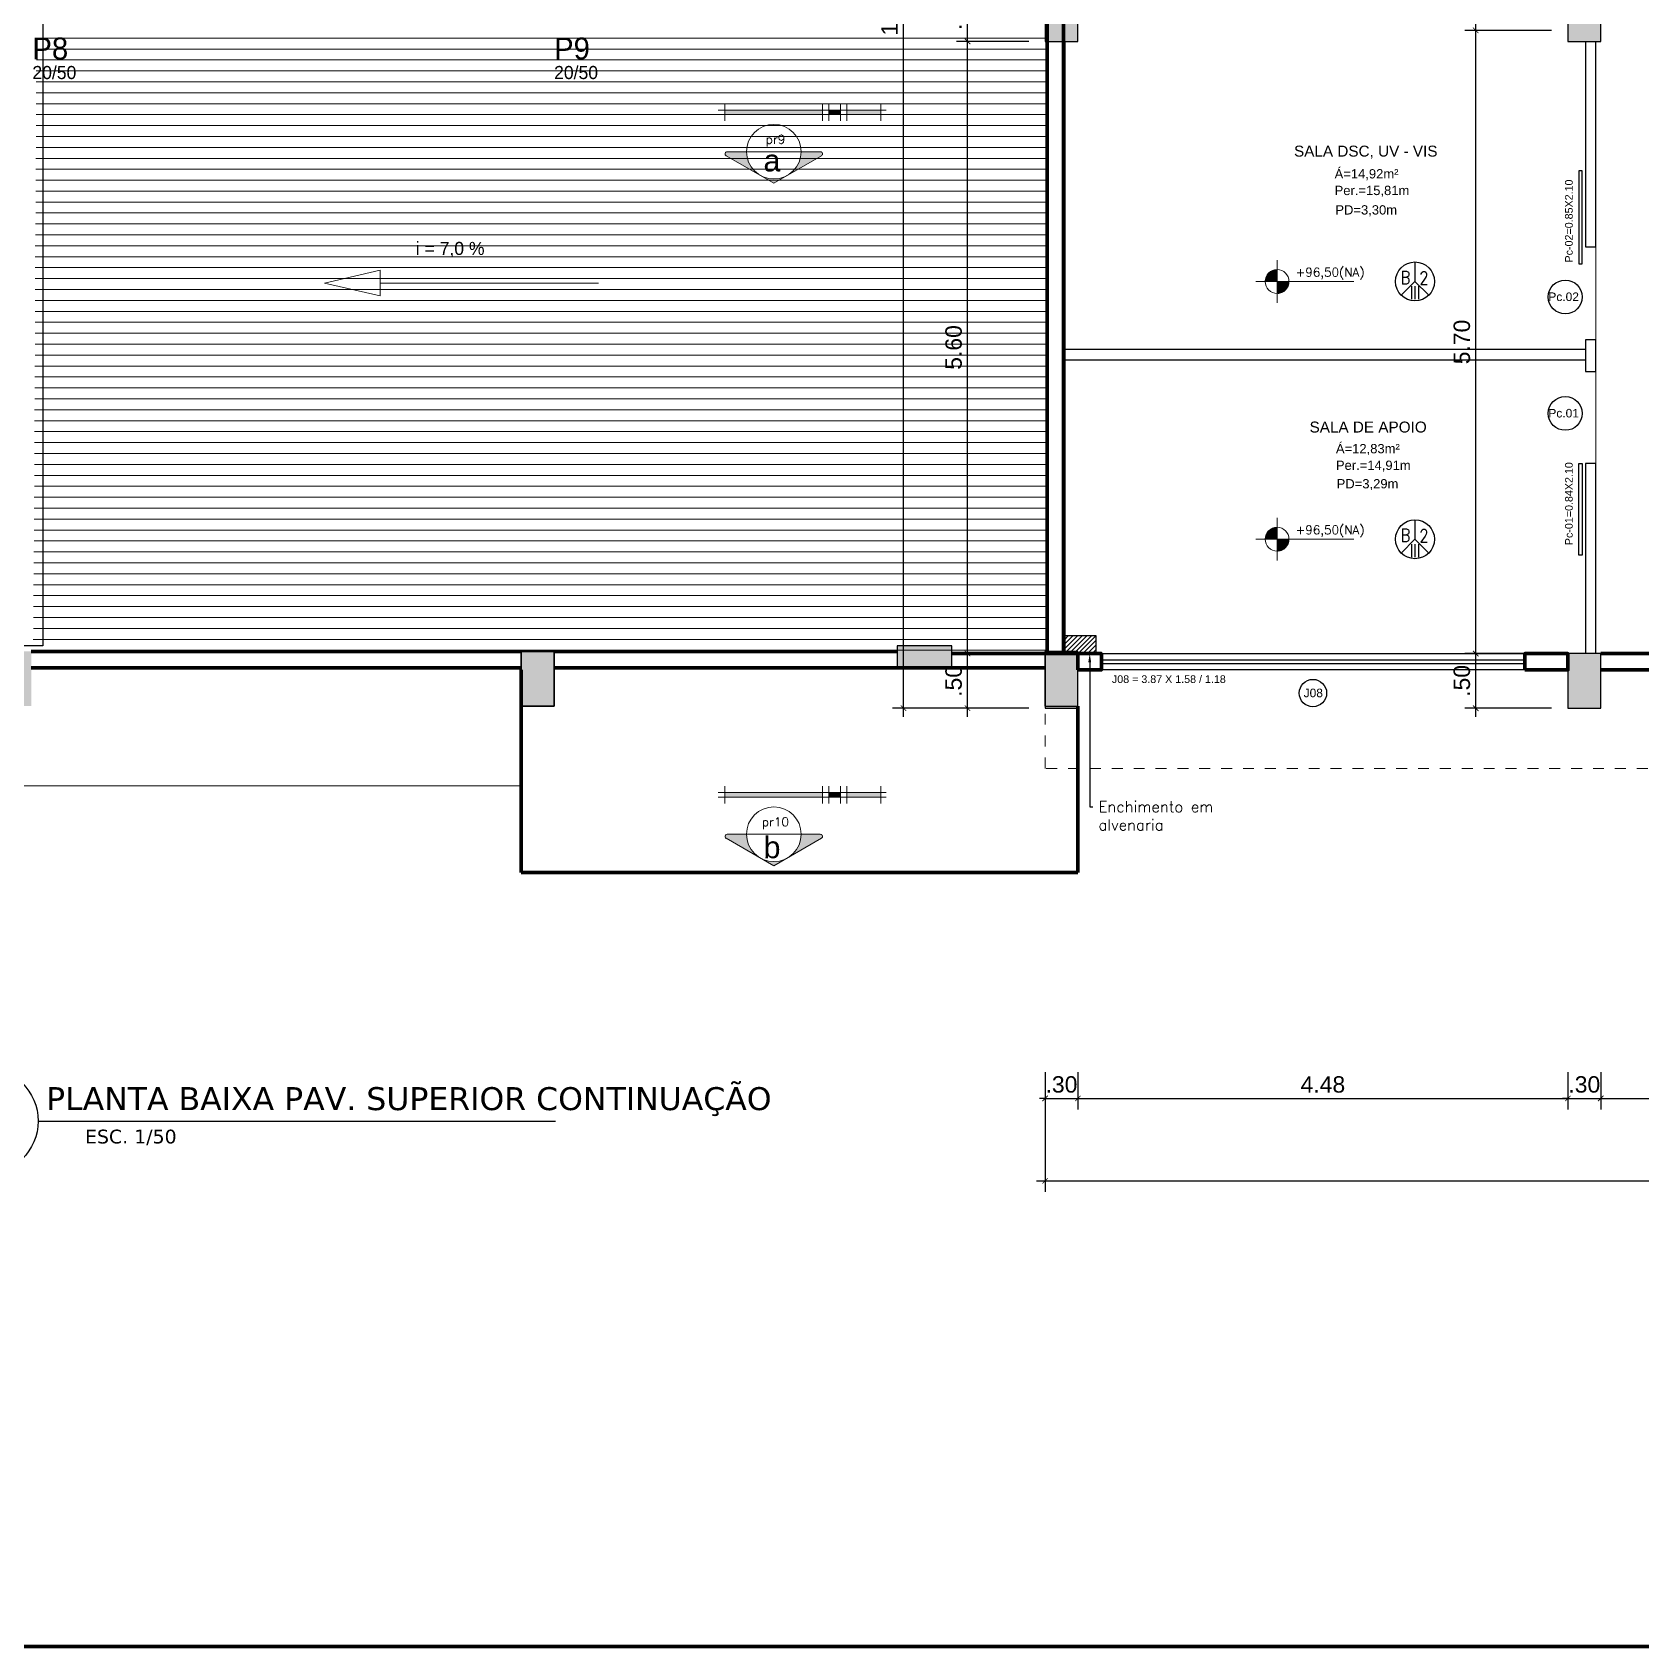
# Model space of a CAD drawing. Header units: metres. Extents: x -15851 to -15710, y 6781 to 6850.
# Drawn here: x -15826.43 to -15811.72, y 6781.3 to 6796.07 of the extents above; entities that cross this region are included whole.
import ezdxf
from ezdxf import colors
from ezdxf.entities.mleader import LeaderData, LeaderLine
from ezdxf.enums import TextEntityAlignment as Align
from ezdxf.math import Vec2, Vec3

# ---------------------------------------------------------------- set-up
doc = ezdxf.new("R2010")
doc.units = ezdxf.units.M
doc.linetypes.add('ACAD_ISO02W100', pattern=[15, 12, -3])
doc.linetypes.add('HIDDEN', pattern=[0.375, 0.25, -0.125])
for name, color, linetype in [('3', 3, 'Continuous'), ('Aguas Pluviais', 160, 'Continuous'), ('Calha', 4, 'Continuous'), ('Divisórias de Gesso Acartonado', 42, 'Continuous'), ('ESQUADRIAS', 2, 'Continuous'), ('pilares', 253, 'Continuous'), ('Shafts', 1, 'Continuous'), ('TEXTO', 7, 'Continuous'), ('Texto Esquadrias', 7, 'Continuous'), ('Texto Perimetro e Pé Direito', 7, 'Continuous'), ('TXT', 2, 'Continuous')]:
    doc.layers.add(name, color=color, linetype=linetype)
doc.layers.add('borda', color=220, linetype='Continuous', lineweight=9, plot=False)
for name, color, linetype, lineweight in [('cota', 18, 'Continuous', 9), ('linha', 1, 'Continuous', 9), ('Linha 1', 1, 'Continuous', 13), ('Linha 3', 3, 'Continuous', 30), ('linha2', 2, 'Continuous', 20), ('parede', 8, 'Continuous', 80), ('PISO', 8, 'Continuous', 13), ('projeção', 25, 'ACAD_ISO02W100', 9)]:
    doc.layers.add(name, color=color, linetype=linetype, lineweight=lineweight)
doc.layers.get('borda').off()
doc.styles.add('AMBI', font='arial.ttf')
doc.styles.add('arial', font='arial.ttf')
doc.styles.add('romans', font='romans.shx')
doc.styles.add('STYLE1', font='romans.shx')
doc.styles.add('VERDANA', font='verdana.ttf')
doc.dimstyles.new('1-50', dxfattribs={"dimtxt": 0.15, "dimasz": 0.05, "dimexe": 0.1, "dimexo": 0.15, "dimgap": 0.05, "dimtad": 1, "dimzin": 4, "dimdsep": 46, "dimtxsty": 'arial', "dimblk": 'ARCHTICK', "dimcen": 0, "dimdle": 0.08, "dimclrd": 256, "dimclre": 256, "dimclrt": 256, "dimadec": 1, "dimazin": 0, "dimtfac": 1, "dimtix": 1, "dimtmove": 0, "dimatfit": 0, "dimldrblk": 'ARCHTICK', "dimfxl": 1, "dimtolj": 1, "dimarcsym": 0})

# ---------------------------------------------------------------- blocks, each defined once
blk = doc.blocks.new('A$C676863C5')
at = {"layer": 'TXT'}
for p, q in [((0, 23.9), (0, 1.6)), ((0, 1.6), (-15.8, -14.3)), ((0, 1.6), (15.8, -14.3))]:
    blk.add_line(p, q, dxfattribs=at)
blk.add_circle((0, 1.6), 22.4, dxfattribs=at)
blk = doc.blocks.new('Adc_nivelpl')
h = blk.add_hatch()
h.set_pattern_fill('_U', color=256, scale=0.005, angle=45, style=0, double=1)
h.set_pattern_definition([(45, (-5.8772514, -3.5161936), (-0.003535534, 0.003535534), []), (135, (-5.8772514, -3.5161936), (-0.003535534, -0.003535534), [])])
h.paths.add_polyline_path([(0.195, -0.087, 0.414214), (0.087, -0.195), (0.195, -0.195)])
h.paths.add_polyline_path([(0.195, -0.195), (0.195, -0.304, 0.414214), (0.304, -0.195)])
for p, q in [((0.195, 0), (0.195, -0.391)), ((0.896, -0.195), (0, -0.195))]:
    blk.add_line(p, q)
blk.add_circle((0.195, -0.195), 0.109)
at = {"flags": 8}
blk.add_attdef('NIVEL', (0.364, -0.15), '', height=0.1, dxfattribs=at)
blk = doc.blocks.new('_ArchTick')
at = {"color": 0, "linetype": 'ByBlock', "const_width": 0.15}
blk.add_lwpolyline([(-0.5, -0.5), (0.5, 0.5)], dxfattribs=at)
blk = doc.blocks.new('*D65')
at = {"layer": 'cota', "lineweight": -2, "transparency": 16777216}
for p, q in [((-15817.564, 6790.387), (-15817.976, 6790.387)), ((-15817.876, 6789.807), (-15817.876, 6790.467)), ((-15817.317, 6789.887), (-15817.976, 6789.887))]:
    blk.add_line(p, q, dxfattribs=at)
at = {"layer": 'Defpoints', "color": 0, "transparency": 16777216}
for p in [(-15817.876, 6790.387), (-15817.414, 6790.387), (-15817.167, 6789.887)]:
    blk.add_point(p, dxfattribs=at)
at = {"layer": 'cota', "lineweight": -2, "transparency": 16777216, "xscale": 0.05, "yscale": 0.05, "zscale": 0.05}
for p, rotation in [((-15817.876, 6790.387), 90), ((-15817.876, 6789.887), 270)]:
    blk.add_blockref('_ArchTick', p, dxfattribs=dict(at, rotation=rotation))
at = {"layer": 'cota', "transparency": 16777216, "insert": (-15818.003, 6790.137), "char_height": 0.15, "attachment_point": 5, "rotation": 90, "style": 'arial'}
blk.add_mtext('\\A1;.50', dxfattribs=at)
blk = doc.blocks.new('*D66')
at = {"layer": 'cota', "lineweight": -2, "transparency": 16777216}
for p, q in [((-15817.317, 6795.987), (-15817.976, 6795.987)), ((-15817.876, 6790.307), (-15817.876, 6796.067)), ((-15817.297, 6790.387), (-15817.976, 6790.387))]:
    blk.add_line(p, q, dxfattribs=at)
at = {"layer": 'Defpoints', "color": 0, "transparency": 16777216}
for p in [(-15817.876, 6795.987), (-15817.167, 6795.987), (-15817.147, 6790.387)]:
    blk.add_point(p, dxfattribs=at)
at = {"layer": 'cota', "lineweight": -2, "transparency": 16777216, "xscale": 0.05, "yscale": 0.05, "zscale": 0.05}
for p, rotation in [((-15817.876, 6795.987), 90), ((-15817.876, 6790.387), 270)]:
    blk.add_blockref('_ArchTick', p, dxfattribs=dict(at, rotation=rotation))
at = {"layer": 'cota', "transparency": 16777216, "insert": (-15818.003, 6793.187), "char_height": 0.15, "attachment_point": 5, "rotation": 90, "style": 'arial'}
blk.add_mtext('\\A1;5.60', dxfattribs=at)
blk = doc.blocks.new('*D67')
at = {"layer": 'cota', "lineweight": -2, "transparency": 16777216}
for p, q in [((-15817.876, 6795.907), (-15817.876, 6796.567)), ((-15817.317, 6796.487), (-15817.976, 6796.487)), ((-15817.317, 6795.987), (-15817.976, 6795.987))]:
    blk.add_line(p, q, dxfattribs=at)
at = {"layer": 'Defpoints', "color": 0, "transparency": 16777216}
for p in [(-15817.876, 6796.487), (-15817.167, 6796.487), (-15817.167, 6795.987)]:
    blk.add_point(p, dxfattribs=at)
at = {"layer": 'cota', "lineweight": -2, "transparency": 16777216, "xscale": 0.05, "yscale": 0.05, "zscale": 0.05}
for p, rotation in [((-15817.876, 6796.487), 90), ((-15817.876, 6795.987), 270)]:
    blk.add_blockref('_ArchTick', p, dxfattribs=dict(at, rotation=rotation))
at = {"layer": 'cota', "transparency": 16777216, "insert": (-15818.003, 6796.237), "char_height": 0.15, "attachment_point": 5, "rotation": 90, "style": 'arial'}
blk.add_mtext('\\A1;.50', dxfattribs=at)
blk = doc.blocks.new('*D70')
at = {"layer": 'cota', "lineweight": -2, "transparency": 16777216}
for p, q in [((-15817.167, 6786.558), (-15817.167, 6786.218)), ((-15816.867, 6786.558), (-15816.867, 6786.218)), ((-15817.167, 6786.318), (-15817.217, 6786.318)), ((-15817.167, 6786.318), (-15816.867, 6786.318)), ((-15816.867, 6786.318), (-15816.817, 6786.318))]:
    blk.add_line(p, q, dxfattribs=at)
at = {"layer": 'Defpoints', "color": 0, "transparency": 16777216}
for p in [(-15817.167, 6786.708), (-15816.867, 6786.708), (-15816.867, 6786.318)]:
    blk.add_point(p, dxfattribs=at)
at = {"layer": 'cota', "lineweight": -2, "transparency": 16777216, "xscale": 0.05, "yscale": 0.05, "zscale": 0.05}
blk.add_blockref('_ArchTick', (-15817.167, 6786.318), dxfattribs=at)
at = {"layer": 'cota', "lineweight": -2, "transparency": 16777216, "xscale": 0.05, "yscale": 0.05, "zscale": 0.05, "rotation": 180}
blk.add_blockref('_ArchTick', (-15816.867, 6786.318), dxfattribs=at)
at = {"layer": 'cota', "transparency": 16777216, "insert": (-15817.017, 6786.445), "char_height": 0.15, "attachment_point": 5, "style": 'arial'}
blk.add_mtext('\\A1;.30', dxfattribs=at)
blk = doc.blocks.new('*D71')
at = {"layer": 'cota', "lineweight": -2, "transparency": 16777216}
for p, q in [((-15816.867, 6786.558), (-15816.867, 6786.218)), ((-15812.387, 6786.558), (-15812.387, 6786.218)), ((-15816.947, 6786.318), (-15812.307, 6786.318))]:
    blk.add_line(p, q, dxfattribs=at)
at = {"layer": 'Defpoints', "color": 0, "transparency": 16777216}
for p in [(-15816.867, 6786.708), (-15812.387, 6786.708), (-15812.387, 6786.318)]:
    blk.add_point(p, dxfattribs=at)
at = {"layer": 'cota', "lineweight": -2, "transparency": 16777216, "xscale": 0.05, "yscale": 0.05, "zscale": 0.05, "rotation": 180}
blk.add_blockref('_ArchTick', (-15816.867, 6786.318), dxfattribs=at)
at = {"layer": 'cota', "lineweight": -2, "transparency": 16777216, "xscale": 0.05, "yscale": 0.05, "zscale": 0.05}
blk.add_blockref('_ArchTick', (-15812.387, 6786.318), dxfattribs=at)
at = {"layer": 'cota', "transparency": 16777216, "insert": (-15814.627, 6786.445), "char_height": 0.15, "attachment_point": 5, "style": 'arial'}
blk.add_mtext('\\A1;4.48', dxfattribs=at)
blk = doc.blocks.new('*D72')
at = {"layer": 'cota', "lineweight": -2, "transparency": 16777216}
for p, q in [((-15812.387, 6786.558), (-15812.387, 6786.218)), ((-15812.087, 6786.558), (-15812.087, 6786.218)), ((-15812.387, 6786.318), (-15812.437, 6786.318)), ((-15812.387, 6786.318), (-15812.087, 6786.318)), ((-15812.087, 6786.318), (-15812.037, 6786.318))]:
    blk.add_line(p, q, dxfattribs=at)
at = {"layer": 'Defpoints', "color": 0, "transparency": 16777216}
for p in [(-15812.387, 6786.708), (-15812.087, 6786.708), (-15812.087, 6786.318)]:
    blk.add_point(p, dxfattribs=at)
at = {"layer": 'cota', "lineweight": -2, "transparency": 16777216, "xscale": 0.05, "yscale": 0.05, "zscale": 0.05}
blk.add_blockref('_ArchTick', (-15812.387, 6786.318), dxfattribs=at)
at = {"layer": 'cota', "lineweight": -2, "transparency": 16777216, "xscale": 0.05, "yscale": 0.05, "zscale": 0.05, "rotation": 180}
blk.add_blockref('_ArchTick', (-15812.087, 6786.318), dxfattribs=at)
at = {"layer": 'cota', "transparency": 16777216, "insert": (-15812.237, 6786.445), "char_height": 0.15, "attachment_point": 5, "style": 'arial'}
blk.add_mtext('\\A1;.30', dxfattribs=at)
blk = doc.blocks.new('*D73')
at = {"layer": 'cota', "lineweight": -2, "transparency": 16777216}
for p, q in [((-15812.087, 6786.558), (-15812.087, 6786.218)), ((-15807.607, 6786.558), (-15807.607, 6786.218)), ((-15812.167, 6786.318), (-15807.527, 6786.318))]:
    blk.add_line(p, q, dxfattribs=at)
at = {"layer": 'Defpoints', "color": 0, "transparency": 16777216}
for p in [(-15812.087, 6786.708), (-15807.607, 6786.708), (-15807.607, 6786.318)]:
    blk.add_point(p, dxfattribs=at)
at = {"layer": 'cota', "lineweight": -2, "transparency": 16777216, "xscale": 0.05, "yscale": 0.05, "zscale": 0.05, "rotation": 180}
blk.add_blockref('_ArchTick', (-15812.087, 6786.318), dxfattribs=at)
at = {"layer": 'cota', "lineweight": -2, "transparency": 16777216, "xscale": 0.05, "yscale": 0.05, "zscale": 0.05}
blk.add_blockref('_ArchTick', (-15807.607, 6786.318), dxfattribs=at)
at = {"layer": 'cota', "transparency": 16777216, "insert": (-15809.847, 6786.445), "char_height": 0.15, "attachment_point": 5, "style": 'arial'}
blk.add_mtext('\\A1;4.48', dxfattribs=at)
blk = doc.blocks.new('*D83')
at = {"layer": 'cota', "lineweight": -2, "transparency": 16777216}
for p, q in [((-15817.167, 6786.558), (-15817.167, 6785.463)), ((-15792.967, 6786.558), (-15792.967, 6785.463)), ((-15817.247, 6785.563), (-15792.887, 6785.563))]:
    blk.add_line(p, q, dxfattribs=at)
at = {"layer": 'Defpoints', "color": 0, "transparency": 16777216}
for p in [(-15817.167, 6786.708), (-15792.967, 6786.708), (-15792.967, 6785.563)]:
    blk.add_point(p, dxfattribs=at)
at = {"layer": 'cota', "lineweight": -2, "transparency": 16777216, "xscale": 0.05, "yscale": 0.05, "zscale": 0.05, "rotation": 180}
blk.add_blockref('_ArchTick', (-15817.167, 6785.563), dxfattribs=at)
at = {"layer": 'cota', "lineweight": -2, "transparency": 16777216, "xscale": 0.05, "yscale": 0.05, "zscale": 0.05}
blk.add_blockref('_ArchTick', (-15792.967, 6785.563), dxfattribs=at)
at = {"layer": 'cota', "transparency": 16777216, "insert": (-15805.067, 6785.689), "char_height": 0.15, "attachment_point": 5, "style": 'arial'}
blk.add_mtext('\\A1;24.20', dxfattribs=at)
blk = doc.blocks.new('*D84')
at = {"layer": 'cota', "lineweight": -2, "transparency": 16777216}
for p, q in [((-15818.461, 6789.807), (-15818.461, 6802.797)), ((-15817.317, 6802.717), (-15818.561, 6802.717)), ((-15817.317, 6789.887), (-15818.561, 6789.887))]:
    blk.add_line(p, q, dxfattribs=at)
at = {"layer": 'Defpoints', "color": 0, "transparency": 16777216}
for p in [(-15818.461, 6802.717), (-15817.167, 6802.717), (-15817.167, 6789.887)]:
    blk.add_point(p, dxfattribs=at)
at = {"layer": 'cota', "lineweight": -2, "transparency": 16777216, "xscale": 0.05, "yscale": 0.05, "zscale": 0.05}
for p, rotation in [((-15818.461, 6802.717), 90), ((-15818.461, 6789.887), 270)]:
    blk.add_blockref('_ArchTick', p, dxfattribs=dict(at, rotation=rotation))
at = {"layer": 'cota', "transparency": 16777216, "insert": (-15818.588, 6796.302), "char_height": 0.15, "attachment_point": 5, "rotation": 90, "style": 'arial'}
blk.add_mtext('\\A1;12.83', dxfattribs=at)
blk = doc.blocks.new('*D96')
at = {"layer": 'cota', "lineweight": -2, "transparency": 16777216}
for p, q in [((-15812.537, 6790.387), (-15813.33, 6790.387)), ((-15813.23, 6789.807), (-15813.23, 6790.467)), ((-15812.537, 6789.887), (-15813.33, 6789.887))]:
    blk.add_line(p, q, dxfattribs=at)
at = {"layer": 'Defpoints', "color": 0, "transparency": 16777216}
for p in [(-15813.23, 6790.387), (-15812.387, 6790.387), (-15812.387, 6789.887)]:
    blk.add_point(p, dxfattribs=at)
at = {"layer": 'cota', "lineweight": -2, "transparency": 16777216, "xscale": 0.05, "yscale": 0.05, "zscale": 0.05}
for p, rotation in [((-15813.23, 6790.387), 90), ((-15813.23, 6789.887), 270)]:
    blk.add_blockref('_ArchTick', p, dxfattribs=dict(at, rotation=rotation))
at = {"layer": 'cota', "transparency": 16777216, "insert": (-15813.356, 6790.137), "char_height": 0.15, "attachment_point": 5, "rotation": 90, "style": 'arial'}
blk.add_mtext('\\A1;.50', dxfattribs=at)
blk = doc.blocks.new('*D97')
at = {"layer": 'cota', "lineweight": -2, "transparency": 16777216}
for p, q in [((-15813.23, 6790.307), (-15813.23, 6796.167)), ((-15812.537, 6796.087), (-15813.33, 6796.087)), ((-15812.537, 6790.387), (-15813.33, 6790.387))]:
    blk.add_line(p, q, dxfattribs=at)
at = {"layer": 'Defpoints', "color": 0, "transparency": 16777216}
for p in [(-15813.23, 6796.087), (-15812.387, 6796.087), (-15812.387, 6790.387)]:
    blk.add_point(p, dxfattribs=at)
at = {"layer": 'cota', "lineweight": -2, "transparency": 16777216, "xscale": 0.05, "yscale": 0.05, "zscale": 0.05}
for p, rotation in [((-15813.23, 6796.087), 90), ((-15813.23, 6790.387), 270)]:
    blk.add_blockref('_ArchTick', p, dxfattribs=dict(at, rotation=rotation))
at = {"layer": 'cota', "transparency": 16777216, "insert": (-15813.356, 6793.237), "char_height": 0.15, "attachment_point": 5, "rotation": 90, "style": 'arial'}
blk.add_mtext('\\A1;5.70', dxfattribs=at)
blk = doc.blocks.new('*D98')
at = {"layer": 'cota', "lineweight": -2, "transparency": 16777216}
for p, q in [((-15813.23, 6796.007), (-15813.23, 6796.567)), ((-15812.537, 6796.487), (-15813.33, 6796.487)), ((-15812.537, 6796.087), (-15813.33, 6796.087))]:
    blk.add_line(p, q, dxfattribs=at)
at = {"layer": 'Defpoints', "color": 0, "transparency": 16777216}
for p in [(-15813.23, 6796.487), (-15812.387, 6796.487), (-15812.387, 6796.087)]:
    blk.add_point(p, dxfattribs=at)
at = {"layer": 'cota', "lineweight": -2, "transparency": 16777216, "xscale": 0.05, "yscale": 0.05, "zscale": 0.05}
for p, rotation in [((-15813.23, 6796.487), 90), ((-15813.23, 6796.087), 270)]:
    blk.add_blockref('_ArchTick', p, dxfattribs=dict(at, rotation=rotation))
at = {"layer": 'cota', "transparency": 16777216, "insert": (-15813.356, 6796.287), "char_height": 0.15, "attachment_point": 5, "rotation": 90, "style": 'arial'}
blk.add_mtext('\\A1;.40', dxfattribs=at)

msp = doc.modelspace()

# ---------------------------------------------------------------- hatches: boundary and pattern name
at = {"layer": 'linha'}
h = msp.add_hatch(color=256, dxfattribs=at)
h.paths.add_polyline_path([(-15819.202, 6795.319), (-15820.096, 6795.319), (-15820.096, 6795.358), (-15819.202, 6795.358)])
h.paths.add_polyline_path([(-15818.67, 6795.319), (-15818.979, 6795.319), (-15818.979, 6795.358), (-15818.67, 6795.358)])
for points in [[(-15819.038, 6795.319), (-15819.143, 6795.319), (-15819.143, 6795.358), (-15819.038, 6795.358)], [(-15819.038, 6789.075), (-15819.143, 6789.075), (-15819.143, 6789.115), (-15819.038, 6789.115)]]:
    msp.add_hatch(color=256, dxfattribs=at).paths.add_polyline_path(points)
h = msp.add_hatch(color=256, dxfattribs=at)
h.paths.add_polyline_path([(-15820.083, 6794.94, -0.767327), (-15820.073, 6794.978), (-15819.897, 6794.978, 0.267949), (-15819.772, 6794.761)])
h.paths.add_polyline_path([(-15819.522, 6794.761), (-15819.647, 6794.689), (-15819.772, 6794.761, 0.131652), (-15819.647, 6794.728, 0.131652)])
h.paths.add_polyline_path([(-15819.222, 6794.978, -0.767327), (-15819.212, 6794.94), (-15819.522, 6794.761, 0.267949), (-15819.397, 6794.978)])
h = msp.add_hatch(color=256, dxfattribs=at)
h.paths.add_polyline_path([(-15819.202, 6789.075), (-15820.096, 6789.075), (-15820.096, 6789.115), (-15819.202, 6789.115)])
h.paths.add_polyline_path([(-15818.67, 6789.075), (-15818.979, 6789.075), (-15818.979, 6789.115), (-15818.67, 6789.115)])
h = msp.add_hatch(color=256, dxfattribs=at)
h.paths.add_polyline_path([(-15820.083, 6788.697, -0.767327), (-15820.073, 6788.734), (-15819.897, 6788.734, 0.267949), (-15819.772, 6788.518)])
h.paths.add_polyline_path([(-15819.522, 6788.518), (-15819.647, 6788.446), (-15819.772, 6788.518, 0.131652), (-15819.647, 6788.484, 0.131652)])
h.paths.add_polyline_path([(-15819.222, 6788.734, -0.767327), (-15819.212, 6788.697), (-15819.522, 6788.518, 0.267949), (-15819.397, 6788.734)])
at = {"layer": 'pilares'}
h = msp.add_hatch(color=256, dxfattribs=at)
h.dxf.hatch_style = 1
h.paths.add_polyline_path([(-15826.436, 6790.407), (-15826.736, 6790.407), (-15826.736, 6789.907), (-15826.436, 6789.907)])
h.paths.add_polyline_path([(-15821.656, 6790.407), (-15821.956, 6790.407), (-15821.956, 6789.907), (-15821.656, 6789.907)])
h.paths.add_polyline_path([(-15826.526, 6802.737), (-15826.726, 6802.737), (-15826.726, 6802.237), (-15826.526, 6802.237)])
h.paths.add_polyline_path([(-15826.336, 6806.167), (-15826.736, 6806.167), (-15826.736, 6805.967), (-15826.336, 6805.967)])
h = msp.add_hatch(color=256, dxfattribs=at)
h.paths.add_polyline_path([(-15792.967, 6790.387), (-15793.267, 6790.387), (-15793.267, 6789.887), (-15792.967, 6789.887)])
h.paths.add_polyline_path([(-15792.967, 6796.487), (-15793.267, 6796.487), (-15793.267, 6795.987), (-15792.967, 6795.987)])
h.paths.add_polyline_path([(-15792.967, 6802.717), (-15793.267, 6802.717), (-15793.267, 6802.217), (-15792.967, 6802.217)])
h.paths.add_polyline_path([(-15797.747, 6802.717), (-15798.047, 6802.717), (-15798.047, 6802.217), (-15797.747, 6802.217)])
h.paths.add_polyline_path([(-15797.747, 6796.487), (-15798.047, 6796.487), (-15798.047, 6795.987), (-15797.747, 6795.987)])
h.paths.add_polyline_path([(-15797.747, 6790.387), (-15798.047, 6790.387), (-15798.047, 6789.887), (-15797.747, 6789.887)])
h.paths.add_polyline_path([(-15797.897, 6787.337), (-15798.197, 6787.337), (-15798.197, 6787.137), (-15797.897, 6787.137)])
h.paths.add_polyline_path([(-15802.527, 6787.337), (-15802.827, 6787.337), (-15802.827, 6787.137), (-15802.527, 6787.137)])
h.paths.add_polyline_path([(-15805.217, 6787.337), (-15805.517, 6787.337), (-15805.517, 6787.137), (-15805.217, 6787.137)])
h.paths.add_polyline_path([(-15807.307, 6790.387), (-15807.607, 6790.387), (-15807.607, 6789.887), (-15807.307, 6789.887)])
h.paths.add_polyline_path([(-15812.087, 6790.387), (-15812.387, 6790.387), (-15812.387, 6790.237), (-15812.387, 6789.887), (-15812.087, 6789.887)])
h.paths.add_polyline_path([(-15816.867, 6790.387), (-15817.167, 6790.387), (-15817.167, 6789.887), (-15816.867, 6789.887)])
h.paths.add_polyline_path([(-15816.867, 6796.487), (-15817.167, 6796.487), (-15817.167, 6795.987), (-15816.867, 6795.987)])
h.paths.add_polyline_path([(-15812.087, 6796.487), (-15812.387, 6796.487), (-15812.387, 6795.987), (-15812.087, 6795.987)])
h.paths.add_polyline_path([(-15807.307, 6796.487), (-15807.607, 6796.487), (-15807.607, 6795.987), (-15807.307, 6795.987)])
h.paths.add_polyline_path([(-15802.527, 6796.487), (-15802.827, 6796.487), (-15802.827, 6795.987), (-15802.527, 6795.987)])
h.paths.add_polyline_path([(-15800.077, 6800.737), (-15800.377, 6800.737), (-15800.377, 6800.537), (-15800.077, 6800.537)])
h.paths.add_polyline_path([(-15802.642, 6802.717), (-15802.942, 6802.717), (-15802.942, 6802.217), (-15802.642, 6802.217)])
h.paths.add_polyline_path([(-15804.917, 6800.737), (-15805.217, 6800.737), (-15805.217, 6800.537), (-15804.917, 6800.537)])
h.paths.add_polyline_path([(-15809.757, 6800.737), (-15810.057, 6800.737), (-15810.057, 6800.537), (-15809.757, 6800.537)])
h.paths.add_polyline_path([(-15807.112, 6802.717), (-15807.412, 6802.717), (-15807.412, 6802.217), (-15807.112, 6802.217)])
h.paths.add_polyline_path([(-15812.087, 6802.717), (-15812.387, 6802.717), (-15812.387, 6802.217), (-15812.087, 6802.217)])
h.paths.add_polyline_path([(-15816.867, 6802.717), (-15817.167, 6802.717), (-15817.167, 6802.217), (-15816.867, 6802.217)])
h.paths.add_polyline_path([(-15811.737, 6806.167), (-15812.137, 6806.167), (-15812.137, 6805.967), (-15811.737, 6805.967)])
h.paths.add_polyline_path([(-15807.257, 6806.167), (-15807.657, 6806.167), (-15807.657, 6805.967), (-15807.257, 6805.967)])
h.paths.add_polyline_path([(-15802.477, 6806.167), (-15802.877, 6806.167), (-15802.877, 6805.967), (-15802.477, 6805.967)])
h.paths.add_polyline_path([(-15798.007, 6806.167), (-15798.407, 6806.167), (-15798.407, 6805.967), (-15798.007, 6805.967)])
h = msp.add_hatch(color=256, dxfattribs=at)
h.dxf.hatch_style = 1
h.paths.add_polyline_path([(-15818.019, 6790.457), (-15818.519, 6790.457), (-15818.519, 6790.257), (-15818.019, 6790.257)])
at = {"layer": 'pilares', "linetype": 'Continuous'}
h = msp.add_hatch(color=256, dxfattribs=at)
h.dxf.hatch_style = 1
h.paths.add_polyline_path([(-15816.869, 6790.407), (-15817.169, 6790.407), (-15817.169, 6789.907), (-15816.869, 6789.907)])
at = {"layer": 'Shafts'}
h = msp.add_hatch(dxfattribs=at)
h.set_pattern_fill('_USER', color=256, scale=0.03, angle=45, style=0, pattern_type=0)
h.set_pattern_definition([(45, (0, 0), (-0.021213203436, 0.021213203436), [])])
h.paths.add_polyline_path([(-15816.702, 6790.552), (-15816.997, 6790.552), (-15816.997, 6790.387), (-15816.867, 6790.387), (-15816.702, 6790.387)])

# ---------------------------------------------------------------- linework, layer by layer
at = {"layer": '3'}
msp.add_line((-15826.374, 6786.111), (-15821.642, 6786.111), dxfattribs=at)
msp.add_circle((-15826.863, 6786.111), 0.489, dxfattribs=at)
at = {"layer": 'Calha'}
msp.add_lwpolyline([(-15826.526, 6805.967), (-15826.331, 6805.967), (-15826.331, 6790.457), (-15826.526, 6790.457)], close=True, dxfattribs=at)
at = {"layer": 'Divisórias de Gesso Acartonado'}
for p, q in [((-15812.227, 6793.167), (-15816.997, 6793.167)), ((-15812.227, 6793.072), (-15816.997, 6793.072))]:
    msp.add_line(p, q, dxfattribs=at)
for points in [[(-15812.227, 6795.987), (-15812.227, 6794.107), (-15812.132, 6794.107), (-15812.132, 6795.987)], [(-15812.132, 6790.387), (-15812.132, 6792.127), (-15812.227, 6792.127), (-15812.227, 6790.387)]]:
    msp.add_lwpolyline(points, dxfattribs=at)
msp.add_lwpolyline([(-15812.227, 6793.257), (-15812.227, 6792.967), (-15812.132, 6792.967), (-15812.132, 6793.257)], close=True, dxfattribs=at)
at = {"layer": 'ESQUADRIAS', "color": 2}
for points in [[(-15812.288, 6794.802), (-15812.288, 6793.952), (-15812.258, 6793.952), (-15812.258, 6794.802)], [(-15812.288, 6791.287), (-15812.288, 6792.127), (-15812.258, 6792.127), (-15812.258, 6791.287)]]:
    msp.add_lwpolyline(points, close=True, dxfattribs=at)
at = {"layer": 'ESQUADRIAS', "color": 1}
msp.add_lwpolyline([(-15816.652, 6790.387), (-15812.782, 6790.387), (-15812.782, 6790.237), (-15816.652, 6790.237)], close=True, dxfattribs=at)
at = {"layer": 'ESQUADRIAS'}
msp.add_lwpolyline([(-15816.652, 6790.297), (-15812.782, 6790.297), (-15812.782, 6790.327), (-15816.652, 6790.327)], close=True, dxfattribs=at)
at = {"layer": 'linha'}
for p, q in [((-15820.096, 6795.259), (-15820.096, 6795.417)), ((-15819.202, 6795.259), (-15819.202, 6795.417)), ((-15819.143, 6795.259), (-15819.143, 6795.417)), ((-15819.038, 6795.259), (-15819.038, 6795.417)), ((-15819.038, 6795.259), (-15819.038, 6795.417)), ((-15818.979, 6795.259), (-15818.979, 6795.417)), ((-15818.67, 6795.259), (-15818.67, 6795.417)), ((-15820.155, 6795.358), (-15818.62, 6795.358)), ((-15820.155, 6795.319), (-15818.62, 6795.319)), ((-15820.083, 6794.94), (-15819.647, 6794.689)), ((-15819.212, 6794.94), (-15819.647, 6794.689)), ((-15823.754, 6793.776), (-15823.245, 6793.894)), ((-15823.754, 6793.776), (-15823.245, 6793.659)), ((-15823.245, 6793.894), (-15823.245, 6793.776)), ((-15821.25, 6793.776), (-15823.245, 6793.776)), ((-15823.245, 6793.659), (-15823.245, 6793.776)), ((-15820.096, 6789.016), (-15820.096, 6789.174)), ((-15819.202, 6789.016), (-15819.202, 6789.174)), ((-15819.143, 6789.016), (-15819.143, 6789.174)), ((-15819.038, 6789.016), (-15819.038, 6789.174)), ((-15819.038, 6789.016), (-15819.038, 6789.174)), ((-15818.979, 6789.016), (-15818.979, 6789.174)), ((-15818.67, 6789.016), (-15818.67, 6789.174)), ((-15820.155, 6789.115), (-15818.62, 6789.115)), ((-15820.155, 6789.075), (-15818.62, 6789.075)), ((-15820.083, 6788.697), (-15819.647, 6788.446)), ((-15819.212, 6788.697), (-15819.647, 6788.446))]:
    msp.add_line(p, q, dxfattribs=at)
for points in [[(-15817.149, 6796.017), (-15826.387, 6796.017)], [(-15817.149, 6795.917), (-15826.388, 6795.917)], [(-15817.149, 6795.717), (-15826.391, 6795.717)], [(-15817.149, 6795.817), (-15826.389, 6795.817)], [(-15817.149, 6795.617), (-15826.391, 6795.617)], [(-15817.149, 6795.517), (-15826.391, 6795.517)], [(-15817.149, 6795.417), (-15826.391, 6795.417)], [(-15817.149, 6795.317), (-15826.391, 6795.317)], [(-15817.149, 6795.117), (-15826.393, 6795.117)], [(-15817.149, 6795.217), (-15826.392, 6795.217)], [(-15817.149, 6795.017), (-15826.393, 6795.017)], [(-15817.149, 6794.917), (-15826.395, 6794.917)], [(-15817.149, 6794.817), (-15826.395, 6794.817)], [(-15817.149, 6794.717), (-15826.395, 6794.717)], [(-15817.149, 6794.617), (-15826.395, 6794.617)], [(-15817.149, 6794.517), (-15826.395, 6794.517)], [(-15817.149, 6794.417), (-15826.396, 6794.417)], [(-15817.149, 6794.217), (-15826.398, 6794.217)], [(-15817.149, 6794.317), (-15826.397, 6794.317)], [(-15817.149, 6794.117), (-15826.401, 6794.117)], [(-15817.149, 6794.017), (-15826.401, 6794.017)], [(-15817.149, 6793.917), (-15826.401, 6793.917)], [(-15817.149, 6793.817), (-15826.401, 6793.817)], [(-15817.149, 6793.617), (-15826.402, 6793.617)], [(-15817.149, 6793.717), (-15826.401, 6793.717)], [(-15817.149, 6793.517), (-15826.402, 6793.517)], [(-15817.149, 6793.417), (-15826.402, 6793.417)], [(-15817.149, 6793.317), (-15826.402, 6793.317)], [(-15817.149, 6793.217), (-15826.402, 6793.217)], [(-15817.149, 6793.017), (-15826.403, 6793.017)], [(-15817.149, 6793.117), (-15826.402, 6793.117)], [(-15817.149, 6792.917), (-15826.403, 6792.917)], [(-15817.149, 6792.817), (-15826.404, 6792.817)], [(-15817.149, 6792.717), (-15826.404, 6792.717)], [(-15817.149, 6792.617), (-15826.407, 6792.617)], [(-15817.149, 6792.517), (-15826.407, 6792.517)], [(-15817.149, 6792.417), (-15826.407, 6792.417)], [(-15817.149, 6792.317), (-15826.407, 6792.317)], [(-15817.149, 6792.217), (-15826.407, 6792.217)], [(-15817.149, 6792.117), (-15826.408, 6792.117)], [(-15817.149, 6792.017), (-15826.408, 6792.017)], [(-15817.149, 6791.917), (-15826.408, 6791.917)], [(-15817.149, 6791.817), (-15826.411, 6791.817)], [(-15817.149, 6791.717), (-15826.411, 6791.717)], [(-15817.149, 6791.617), (-15826.411, 6791.617)], [(-15817.149, 6791.517), (-15826.411, 6791.517)], [(-15817.149, 6791.417), (-15826.411, 6791.417)], [(-15817.149, 6791.317), (-15826.412, 6791.317)], [(-15817.149, 6791.117), (-15826.414, 6791.117)], [(-15817.149, 6791.217), (-15826.412, 6791.217)], [(-15817.149, 6791.017), (-15826.417, 6791.017)], [(-15817.149, 6790.917), (-15826.417, 6790.917)], [(-15817.149, 6790.817), (-15826.417, 6790.817)], [(-15817.149, 6790.717), (-15826.417, 6790.717)], [(-15817.149, 6790.517), (-15826.418, 6790.517)], [(-15817.149, 6790.617), (-15826.417, 6790.617)], [(-15817.149, 6790.417), (-15826.418, 6790.417)]]:
    msp.add_lwpolyline(points, dxfattribs=at)
for centre, start, end in [((-15820.073, 6794.958), 90, 240), ((-15819.222, 6794.958), 300, 90), ((-15820.073, 6788.714), 90, 240), ((-15819.222, 6788.714), 300, 90)]:
    msp.add_arc(centre, 0.02, start, end, dxfattribs=at)
at = {"layer": 'Linha 3', "linetype": 'Continuous'}
msp.add_line((-15817.149, 6791.44), (-15817.149, 6802.237), dxfattribs=at)
at = {"layer": 'linha2'}
for p, q in [((-15820.073, 6794.978), (-15819.222, 6794.978)), ((-15821.956, 6789.177), (-15826.736, 6789.177)), ((-15820.073, 6788.734), (-15819.222, 6788.734))]:
    msp.add_line(p, q, dxfattribs=at)
for centre in [(-15819.647, 6794.978), (-15819.647, 6788.734)]:
    msp.add_circle(centre, 0.25, dxfattribs=at)
at = {"layer": 'parede', "linetype": 'Continuous'}
for p, q in [((-15817.149, 6790.407), (-15817.149, 6802.237)), ((-15816.999, 6790.407), (-15816.999, 6802.237))]:
    msp.add_line(p, q, dxfattribs=at)
at = {"layer": 'parede'}
for p, q in [((-15817.147, 6790.387), (-15817.147, 6795.987)), ((-15816.997, 6790.387), (-15816.997, 6795.987)), ((-15821.956, 6790.407), (-15826.436, 6790.407)), ((-15818.519, 6790.407), (-15821.656, 6790.407)), ((-15817.167, 6790.387), (-15816.867, 6790.387)), ((-15826.436, 6790.257), (-15821.956, 6790.257)), ((-15821.956, 6788.383), (-15821.956, 6790.237)), ((-15821.656, 6790.257), (-15817.169, 6790.257)), ((-15816.869, 6788.383), (-15816.869, 6789.907)), ((-15821.956, 6788.383), (-15816.869, 6788.383))]:
    msp.add_line(p, q, dxfattribs=at)
at = {"layer": 'parede', "color": 1, "linetype": 'ByBlock'}
msp.add_lwpolyline([(-15833.623, 6781.303), (-15777.531, 6781.303), (-15777.531, 6843.621), (-15833.623, 6843.621)], close=True, dxfattribs=at)
at = {"layer": 'parede'}
for points in [[(-15817.176, 6790.387), (-15818.019, 6790.387)], [(-15812.087, 6790.387), (-15811.397, 6790.387), (-15811.397, 6790.237), (-15812.087, 6790.237)]]:
    msp.add_lwpolyline(points, dxfattribs=at)
for points in [[(-15816.867, 6790.237), (-15816.652, 6790.237), (-15816.652, 6790.387), (-15816.867, 6790.387)], [(-15812.782, 6790.237), (-15812.387, 6790.237), (-15812.387, 6790.387), (-15812.782, 6790.387)]]:
    msp.add_lwpolyline(points, close=True, dxfattribs=at)
at = {"layer": 'pilares', "linetype": 'Continuous'}
for p, q in [((-15817.149, 6790.407), (-15817.149, 6790.64)), ((-15817.169, 6790.407), (-15816.869, 6790.407)), ((-15817.169, 6789.917), (-15817.169, 6789.917)), ((-15817.169, 6789.907), (-15817.169, 6789.907))]:
    msp.add_line(p, q, dxfattribs=at)
at = {"layer": 'pilares'}
for points in [[(-15817.167, 6795.987), (-15816.867, 6795.987), (-15816.867, 6796.487), (-15817.167, 6796.487)], [(-15812.387, 6795.987), (-15812.087, 6795.987), (-15812.087, 6796.487), (-15812.387, 6796.487)], [(-15821.956, 6790.407), (-15821.656, 6790.407), (-15821.656, 6789.907), (-15821.956, 6789.907)], [(-15818.519, 6790.257), (-15818.019, 6790.257), (-15818.019, 6790.457), (-15818.519, 6790.457)], [(-15817.167, 6789.887), (-15816.867, 6789.887), (-15816.867, 6790.387), (-15817.167, 6790.387)], [(-15812.387, 6789.887), (-15812.087, 6789.887), (-15812.087, 6790.387), (-15812.387, 6790.387)]]:
    msp.add_lwpolyline(points, close=True, dxfattribs=at)
msp.add_lwpolyline([(-15821.956, 6789.907), (-15821.656, 6789.907), (-15821.656, 6790.407), (-15821.956, 6790.407), (-15821.956, 6789.907)], dxfattribs=at)
at = {"layer": 'pilares', "linetype": 'Continuous'}
msp.add_lwpolyline([(-15817.169, 6789.907), (-15816.869, 6789.907), (-15816.869, 6790.407), (-15817.169, 6790.407), (-15817.169, 6789.907)], dxfattribs=at)
at = {"layer": 'pilares'}
msp.add_solid([(-15821.956, 6789.907), (-15821.956, 6790.407), (-15821.956, 6789.907)], dxfattribs=at)
at = {"layer": 'PISO'}
for p, q in [((-15812.132, 6793.257), (-15812.132, 6794.107)), ((-15812.132, 6792.127), (-15812.132, 6792.967))]:
    msp.add_line(p, q, dxfattribs=at)
at = {"layer": 'projeção', "linetype": 'HIDDEN', "ltscale": 0.15}
msp.add_lwpolyline([(-15807.457, 6789.337), (-15817.167, 6789.337), (-15817.167, 6789.887)], dxfattribs=at)
at = {"layer": 'Shafts'}
msp.add_lwpolyline([(-15816.997, 6790.552), (-15816.702, 6790.552), (-15816.702, 6790.387), (-15816.997, 6790.387)], close=True, dxfattribs=at)
at = {"layer": 'Texto Esquadrias'}
for centre, radius in [((-15812.411, 6793.649), 0.155), ((-15812.411, 6792.584), 0.155), ((-15814.718, 6790.026), 0.125)]:
    msp.add_circle(centre, radius, dxfattribs=at)

# ---------------------------------------------------------------- block references
at = {"layer": 'borda', "ltscale": 0.2, "xscale": 0.007948720341326031, "yscale": 0.007948720341326031, "zscale": 0.007948720341326031}
for p in [(-15813.785, 6793.778), (-15813.785, 6791.42)]:
    msp.add_blockref('A$C676863C5', p, dxfattribs=at)
at = {"layer": 'linha'}
ref = msp.add_blockref('Adc_nivelpl', (-15815.241, 6793.985), dxfattribs=at)
ref.add_attrib('NIVEL', '+96,50(NA)', (-15814.877, 6793.835), dxfattribs={"layer": 'TEXTO', "height": 0.08, "style": 'romans', "flags": 8})
ref = msp.add_blockref('Adc_nivelpl', (-15815.241, 6791.628), dxfattribs=at)
ref.add_attrib('NIVEL', '+96,50(NA)', (-15814.877, 6791.478), dxfattribs={"layer": 'TEXTO', "height": 0.08, "style": 'romans', "flags": 8})

# ---------------------------------------------------------------- texts
at = {"layer": '3', "linetype": 'Continuous'}
for s, p in [('20/50', (-15826.426, 6795.642)), ('20/50', (-15821.656, 6795.642)), ('i = 7,0 %%%', (-15822.921, 6794.033))]:
    msp.add_text(s, height=0.12, dxfattribs=at).set_placement(p)
at = {"layer": 'Aguas Pluviais', "linetype": 'Continuous'}
for s, p in [('P8', (-15826.426, 6795.822)), ('P9', (-15821.656, 6795.822))]:
    msp.add_text(s, height=0.2, dxfattribs=at).set_placement(p)
at = {"layer": 'linha2'}
for s, height, style, p in [('pr9', 0.08, 'romans', (-15819.632, 6795.051)), ('a', 0.2, 'arial', (-15819.664, 6794.797)), ('pr10', 0.08, 'romans', (-15819.632, 6788.808)), ('b', 0.2, 'arial', (-15819.664, 6788.515))]:
    msp.add_text(s, height=height, dxfattribs=dict(at, style=style)).set_placement(p, align=Align.CENTER)
at = {"layer": 'TEXTO', "style": 'AMBI'}
for s, height, p in [('SALA DSC, UV - VIS', 0.1, (-15814.891, 6794.933)), ('Á=14,92m²', 0.085, (-15814.52, 6794.733)), ('SALA DE APOIO', 0.1, (-15814.749, 6792.409)), ('Á=12,83m²', 0.085, (-15814.508, 6792.219))]:
    msp.add_text(s, height=height, dxfattribs=at).set_placement(p)
at = {"layer": 'TEXTO', "linetype": 'Continuous', "style": 'VERDANA'}
for s, height, p in [('PLANTA BAIXA PAV. SUPERIOR CONTINUAÇÃO', 0.21, (-15826.301, 6786.211)), ('ESC. 1/50', 0.126, (-15825.945, 6785.906))]:
    msp.add_text(s, height=height, dxfattribs=at).set_placement(p)
at = {"layer": 'Texto Esquadrias', "char_height": 0.07, "width": 0.77381, "rotation": 90, "style": 'AMBI'}
for s, insert, attachment_point in [('Pc-02=0.85X2.10', (-15812.342, 6794.723), 9), ('Pc-01=0.84X2.10', (-15812.342, 6791.379), 7)]:
    msp.add_mtext(s, dxfattribs=dict(at, insert=insert, attachment_point=attachment_point))
at = {"layer": 'Texto Esquadrias', "style": 'AMBI'}
for s, insert, char_height, width, attachment_point in [('Pc.02', (-15812.286, 6793.69), 0.0783, 1.16629, 3), ('Pc.01', (-15812.286, 6792.625), 0.0783, 1.16629, 3), ('J08 = 3.87 X 1.58 / 1.18', (-15816.556, 6790.188), 0.07, 1.04228, 1), ('J08', (-15814.803, 6790.066), 0.0783, 1.16629, 1)]:
    msp.add_mtext(s, dxfattribs=dict(at, insert=insert, char_height=char_height, width=width, attachment_point=attachment_point))
at = {"layer": 'Texto Perimetro e Pé Direito', "style": 'AMBI'}
for s, p in [('Per.=15,81m', (-15814.52, 6794.581)), ('PD=3,30m', (-15814.513, 6794.403)), ('Per.=14,91m', (-15814.508, 6792.067)), ('PD=3,29m', (-15814.501, 6791.898))]:
    msp.add_text(s, height=0.085, dxfattribs=at).set_placement(p)
at = {"layer": 'TXT', "style": 'STYLE1', "width": 0.8}
for s, height, p in [('B', 0.119, (-15813.872, 6793.767)), ('2', 0.119, (-15813.703, 6793.763)), ('III', 0.1192, (-15813.785, 6793.628)), ('B', 0.119, (-15813.872, 6791.41)), ('III', 0.1192, (-15813.785, 6791.27)), ('2', 0.119, (-15813.703, 6791.405))]:
    msp.add_text(s, height=height, rotation=360, dxfattribs=at).set_placement(p, align=Align.CENTER)

# ---------------------------------------------------------------- dimensions: what is measured, and where the dimension line sits
at = {"layer": 'cota'}
for base, p1, p2, picture, middle in [((-15818.461, 6802.717), (-15817.167, 6789.887), (-15817.167, 6802.717), '*D84', (-15818.588, 6796.302)), ((-15817.876, 6796.487), (-15817.167, 6795.987), (-15817.167, 6796.487), '*D67', (-15818.003, 6796.237)), ((-15813.23, 6796.487), (-15812.387, 6796.087), (-15812.387, 6796.487), '*D98', (-15813.356, 6796.287)), ((-15813.23, 6796.087), (-15812.387, 6790.387), (-15812.387, 6796.087), '*D97', (-15813.356, 6793.237)), ((-15817.876, 6795.987), (-15817.147, 6790.387), (-15817.167, 6795.987), '*D66', (-15818.003, 6793.187)), ((-15817.876, 6790.387), (-15817.167, 6789.887), (-15817.414, 6790.387), '*D65', (-15818.003, 6790.137)), ((-15813.23, 6790.387), (-15812.387, 6789.887), (-15812.387, 6790.387), '*D96', (-15813.356, 6790.137))]:
    dim = msp.add_linear_dim(base=base, p1=p1, p2=p2, angle=90, dimstyle='1-50', dxfattribs=at)
    dim.commit()
    dim.dimension.update_dxf_attribs({"geometry": picture, "text_midpoint": middle})
for base, p1, p2, picture, middle in [((-15792.967, 6785.563), (-15817.167, 6786.708), (-15792.967, 6786.708), '*D83', (-15805.067, 6785.689)), ((-15816.867, 6786.318), (-15817.167, 6786.708), (-15816.867, 6786.708), '*D70', (-15817.017, 6786.445)), ((-15812.387, 6786.318), (-15816.867, 6786.708), (-15812.387, 6786.708), '*D71', (-15814.627, 6786.445)), ((-15812.087, 6786.318), (-15812.387, 6786.708), (-15812.087, 6786.708), '*D72', (-15812.237, 6786.445)), ((-15807.607, 6786.318), (-15812.087, 6786.708), (-15807.607, 6786.708), '*D73', (-15809.847, 6786.445))]:
    dim = msp.add_linear_dim(base=base, p1=p1, p2=p2, dimstyle='1-50', dxfattribs=at)
    dim.commit()
    dim.dimension.update_dxf_attribs({"geometry": picture, "text_midpoint": middle})

# ---------------------------------------------------------------- leaders
at = {"layer": 'Linha 1'}
ml = msp.add_multileader_mtext('Standard', dxfattribs=at)
ml.set_content('Enchimento em \\Palvenaria', color=2, style='romans')
ml.set_leader_properties(color=1)
ml.build(insert=Vec2(0, 0))
ml.multileader.update_dxf_attribs({"text_right_attachment_type": 6, "dogleg_length": 3, "arrow_head_size": 0.08})
ctx = ml.context
ctx.base_point, ctx.char_height, ctx.arrow_head_size, ctx.landing_gap_size, ctx.plane_origin = Vec3(-15816.729, 6788.986), 0.1, 0.08, 0.05, Vec3(-15816.759, 6788.242)
ctx.right_attachment = 6
notes = []
notes.append((ctx, [(0, (1, 1, 0), (-15816.759, 6788.986), (1, 0), 0.03, [(0, [(-15816.759, 6790.387)], 0, [])])]))
ctx.mtext.insert, ctx.mtext.width, ctx.mtext.flow_direction = Vec3(-15816.679, 6789.036), 2.62727, 5
for ctx, leaders in notes:
    for number, flags, end, landing, length, lines in leaders:
        leader = LeaderData()
        leader.index, (leader.has_last_leader_line, leader.has_dogleg_vector, leader.attachment_direction) = number, flags
        leader.last_leader_point, leader.dogleg_vector, leader.dogleg_length = Vec3(end), Vec3(landing), length
        for number, points, colour, breaks in lines:
            line = LeaderLine()
            line.index, line.vertices, line.color, line.breaks = number, Vec3.list(points), colors.encode_raw_color(colour), breaks
            leader.lines.append(line)
        ctx.leaders.append(leader)

doc.saveas('drawing.dxf')
